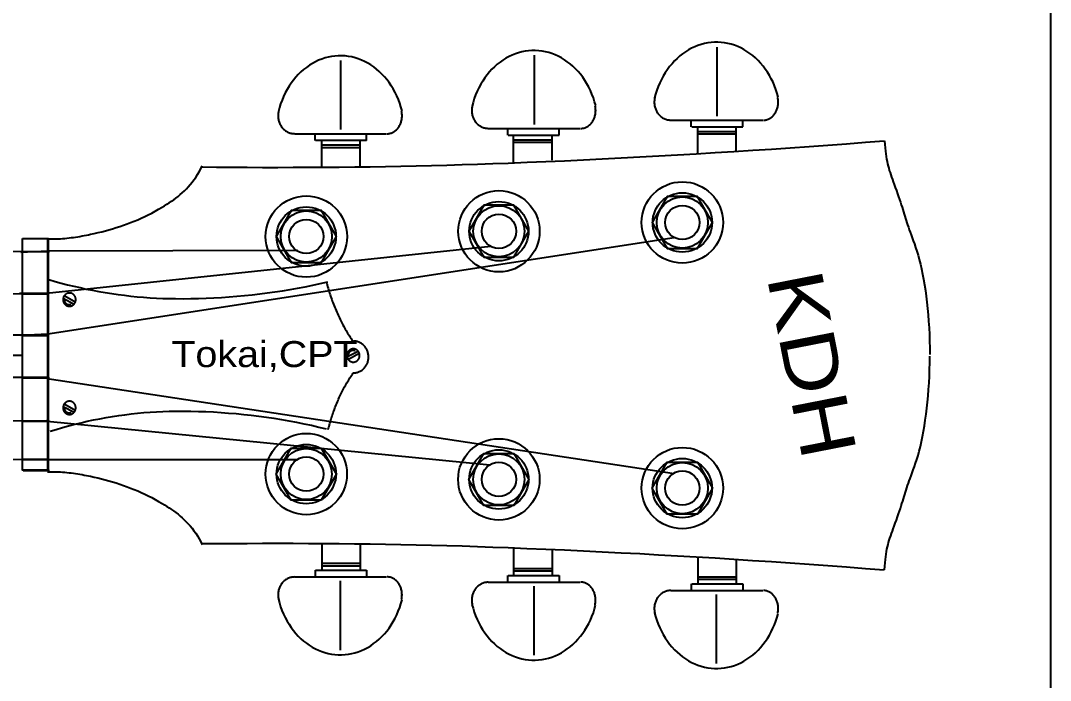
# Model space of a CAD drawing. Extents: x -330 to 789, y -284 to 512.
# Drawn here: x 598.7 to 789.1, y 212.2 to 334.3 of the extents above; entities that cross this region are included whole.
import ezdxf
from ezdxf.enums import TextEntityAlignment as Align

# ---------------------------------------------------------------- set-up
doc = ezdxf.new("R2010")
doc.units = 0
doc.layers.add('BORDER', color=7, linetype='CONTINUOUS')
doc.layers.add('NECK', color=7, linetype='CONTINUOUS')

# ---------------------------------------------------------------- blocks, each defined once
blk = doc.blocks.new('*E54')
at = {"layer": 'NECK', "color": 7, "linetype": 'CONTINUOUS'}
blk.add_lwpolyline([(933.915959, 282.367374), (934.307107, 282.350897), (934.700103, 282.342326), (935.094742, 282.341352), (935.490819, 282.347667), (935.888128, 282.360963), (936.286464, 282.380933), (936.685621, 282.407268), (937.085395, 282.439661), (937.48558, 282.477803), (937.88597, 282.521387), (938.28636, 282.570105), (938.686545, 282.623648), (939.08632, 282.681708), (939.485478, 282.743979), (939.883816, 282.810151), (940.281127, 282.879917), (940.677206, 282.952969), (941.071848, 283.028998), (941.464847, 283.107698), (941.855999, 283.188759), (942.53943, 283.337111), (943.220701, 283.494183), (943.899767, 283.660318), (944.576585, 283.83586), (945.25111, 284.021152), (945.923298, 284.216536), (946.593106, 284.422357), (947.260488, 284.638957), (947.925402, 284.866679), (948.587802, 285.105867), (949.247646, 285.356864), (949.904888, 285.620013), (950.559485, 285.895657), (951.211393, 286.18414), (951.860568, 286.485804), (952.506965, 286.800993), (953.15054, 287.13005), (953.791251, 287.473319), (954.429051, 287.831142), (955.063898, 288.203862), (955.506927, 288.472957), (955.943469, 288.745372), (956.373361, 289.022567), (956.796438, 289.306002), (957.212537, 289.597137), (957.621494, 289.897431), (958.023147, 290.208345), (958.417331, 290.531338), (958.803882, 290.86787), (959.182638, 291.2194), (959.553434, 291.58739), (959.916108, 291.973298), (960.270494, 292.378584), (960.616431, 292.804709), (960.953754, 293.253131), (961.2823, 293.725312), (961.601904, 294.22271), (961.912404, 294.746786), (962.213637, 295.298999), (962.505437, 295.880809)], dxfattribs=at)
blk = doc.blocks.new('*E55')
at = {"layer": 'NECK', "color": 7, "linetype": 'CONTINUOUS'}
blk.add_lwpolyline([(1088.625607, 300.462385), (1088.670329, 299.791167), (1088.721247, 299.170677), (1088.778644, 298.595678), (1088.842807, 298.060935), (1088.914019, 297.561212), (1088.992566, 297.091271), (1089.078732, 296.645878), (1089.172802, 296.219796), (1089.275061, 295.807788), (1089.385794, 295.404619), (1089.505286, 295.005053), (1089.633821, 294.603853), (1089.771684, 294.195784), (1089.91916, 293.775608), (1090.076535, 293.338091), (1090.244092, 292.877995), (1090.422116, 292.390086), (1090.610893, 291.869125), (1090.810707, 291.309879), (1091.021843, 290.707109), (1091.214234, 290.14642), (1091.391759, 289.619265), (1091.556255, 289.121729), (1091.70956, 288.649897), (1091.853511, 288.199853), (1091.989945, 287.767682), (1092.120701, 287.34947), (1092.247614, 286.9413), (1092.372523, 286.539259), (1092.497265, 286.13943), (1092.623677, 285.737899), (1092.753597, 285.33075), (1092.888862, 284.914069), (1093.03131, 284.48394), (1093.182777, 284.036448), (1093.345101, 283.567678), (1093.52012, 283.073714), (1093.709671, 282.550643), (1093.915591, 281.994548), (1094.139718, 281.401514), (1094.371217, 280.76157), (1094.598604, 280.065989), (1094.820993, 279.317315), (1095.037497, 278.518094), (1095.247227, 277.670869), (1095.449298, 276.778187), (1095.642821, 275.84259), (1095.826909, 274.866625), (1096.000675, 273.852836), (1096.163231, 272.803768), (1096.313691, 271.721965), (1096.451167, 270.609972), (1096.574772, 269.470335), (1096.683618, 268.305597), (1096.776818, 267.118303), (1096.853485, 265.910999), (1096.912732, 264.686228), (1096.953671, 263.446536), (1096.975414, 262.194468), (1096.977076, 260.932568)], dxfattribs=at)
blk = doc.blocks.new('*E56')
at = {"layer": 'NECK', "color": 7, "linetype": 'CONTINUOUS'}
blk.add_lwpolyline([(962.28113, 295.646418), (965.117291, 295.620565), (967.954391, 295.60036), (970.792313, 295.585953), (973.630942, 295.577491), (976.470162, 295.575122), (979.309857, 295.578995), (982.149911, 295.589257), (984.990209, 295.606057), (987.830634, 295.629542), (990.671071, 295.659861), (993.511405, 295.697162), (996.351518, 295.741592), (999.191296, 295.793301), (1002.030622, 295.852436), (1004.869381, 295.919145), (1007.707457, 295.993576), (1010.544733, 296.075878), (1013.381096, 296.166198), (1016.216427, 296.264685), (1019.050612, 296.371486), (1022.52889, 296.511247), (1026.006937, 296.657989), (1029.484734, 296.811712), (1032.962257, 296.972415), (1036.439486, 297.140096), (1039.9164, 297.314753), (1043.392976, 297.496386), (1046.869193, 297.684993), (1050.345031, 297.880573), (1053.820466, 298.083124), (1057.295479, 298.292646), (1060.770047, 298.509137), (1064.244149, 298.732596), (1067.717763, 298.963022), (1071.190869, 299.200412), (1074.663444, 299.444767), (1078.135467, 299.696084), (1081.606916, 299.954362), (1085.077771, 300.219601), (1088.54801, 300.491798)], dxfattribs=at)
blk = doc.blocks.new('*E57')
at = {"layer": 'NECK', "color": 7, "linetype": 'CONTINUOUS'}
blk.add_lwpolyline([(933.909889, 239.242873), (934.301037, 239.259353), (934.694033, 239.267928), (935.088672, 239.268904), (935.484749, 239.26259), (935.882058, 239.249295), (936.280394, 239.229326), (936.679551, 239.20299), (937.079325, 239.170597), (937.479509, 239.132455), (937.879899, 239.08887), (938.280289, 239.040151), (938.680475, 238.986607), (939.080249, 238.928545), (939.479408, 238.866274), (939.877745, 238.8001), (940.275056, 238.730333), (940.671136, 238.65728), (941.065778, 238.58125), (941.458777, 238.50255), (941.849929, 238.421488), (942.53336, 238.273136), (943.214631, 238.116064), (943.893697, 237.949928), (944.570515, 237.774387), (945.24504, 237.589095), (945.917228, 237.393711), (946.587035, 237.187891), (947.254418, 236.971292), (947.919331, 236.74357), (948.581732, 236.504383), (949.241575, 236.253387), (949.898817, 235.99024), (950.553414, 235.714597), (951.205322, 235.426116), (951.854497, 235.124454), (952.500894, 234.809267), (953.144469, 234.480212), (953.78518, 234.136947), (954.42298, 233.779127), (955.057827, 233.40641), (955.500859, 233.137316), (955.937403, 232.864901), (956.367295, 232.587705), (956.790373, 232.304269), (957.206473, 232.013134), (957.615431, 231.712838), (958.017084, 231.401923), (958.411267, 231.078928), (958.797819, 230.742394), (959.176574, 230.390862), (959.547369, 230.02287), (959.910042, 229.63696), (960.264428, 229.231671), (960.610364, 228.805545), (960.947686, 228.357121), (961.276231, 227.884939), (961.595835, 227.387539), (961.906335, 226.863462), (962.207567, 226.311249), (962.499367, 225.729438)], dxfattribs=at)
blk = doc.blocks.new('*E58')
at = {"layer": 'NECK', "color": 7, "linetype": 'CONTINUOUS'}
blk.add_lwpolyline([(1088.619536, 221.147888), (1088.664258, 221.819102), (1088.715176, 222.439589), (1088.772573, 223.014585), (1088.836735, 223.549326), (1088.907947, 224.049047), (1088.986494, 224.518986), (1089.072659, 224.964378), (1089.166729, 225.390459), (1089.268988, 225.802466), (1089.37972, 226.205634), (1089.49921, 226.605201), (1089.627744, 227.006401), (1089.765606, 227.414472), (1089.913081, 227.834648), (1090.070453, 228.272167), (1090.238008, 228.732265), (1090.41603, 229.220177), (1090.604804, 229.741141), (1090.804615, 230.300391), (1091.015747, 230.903164), (1091.208134, 231.463852), (1091.385655, 231.991005), (1091.55015, 232.48854), (1091.703454, 232.960371), (1091.847405, 233.410414), (1091.98384, 233.842583), (1092.114597, 234.260794), (1092.241512, 234.668961), (1092.366424, 235.071001), (1092.491169, 235.470828), (1092.617585, 235.872358), (1092.747508, 236.279505), (1092.882776, 236.696185), (1093.025227, 237.126313), (1093.176697, 237.573803), (1093.339025, 238.042572), (1093.514046, 238.536535), (1093.703599, 239.059606), (1093.90952, 239.6157), (1094.133647, 240.208734), (1094.365145, 240.848678), (1094.592533, 241.544259), (1094.814922, 242.292932), (1095.031426, 243.092154), (1095.241156, 243.939378), (1095.443227, 244.832061), (1095.636749, 245.767657), (1095.820837, 246.743622), (1095.994603, 247.757411), (1096.15716, 248.806479), (1096.30762, 249.888282), (1096.445096, 251.000275), (1096.568701, 252.139913), (1096.677547, 253.304651), (1096.770747, 254.491944), (1096.847414, 255.699249), (1096.906661, 256.924019), (1096.9476, 258.163711), (1096.969343, 259.415779), (1096.971005, 260.677679)], dxfattribs=at)
blk = doc.blocks.new('*E59')
at = {"layer": 'NECK', "color": 7, "linetype": 'CONTINUOUS'}
blk.add_lwpolyline([(962.275059, 225.963829), (965.11122, 225.989682), (967.94832, 226.009887), (970.786242, 226.024295), (973.624871, 226.032758), (976.464091, 226.035128), (979.303787, 226.031257), (982.143841, 226.020996), (984.984139, 226.004198), (987.824564, 225.980714), (990.665001, 225.950396), (993.505335, 225.913096), (996.345448, 225.868666), (999.185226, 225.816958), (1002.024552, 225.757823), (1004.863311, 225.691113), (1007.701387, 225.616681), (1010.538663, 225.534378), (1013.375026, 225.444055), (1016.210357, 225.345566), (1019.044542, 225.238761), (1022.522819, 225.098996), (1026.000867, 224.95225), (1029.478663, 224.798524), (1032.956186, 224.63782), (1036.433415, 224.470138), (1039.910328, 224.29548), (1043.386904, 224.113847), (1046.863121, 223.925241), (1050.338957, 223.729662), (1053.814392, 223.527111), (1057.289404, 223.31759), (1060.763971, 223.101101), (1064.238071, 222.877644), (1067.711684, 222.64722), (1071.184787, 222.409831), (1074.65736, 222.165478), (1078.129381, 221.914162), (1081.600827, 221.655884), (1085.071679, 221.390646), (1088.541914, 221.118449)], dxfattribs=at)
blk = doc.blocks.new('*E77')
at = {"layer": 'NECK', "color": 7, "linetype": 'CONTINUOUS'}
blk.add_lwpolyline([(934.128354, 274.822838), (935.273805, 274.490026), (936.423671, 274.173378), (937.577678, 273.872936), (938.735551, 273.588742), (939.897016, 273.320836), (941.0618, 273.06926), (942.229627, 272.834056), (943.400225, 272.615264), (944.573318, 272.412927), (945.748632, 272.227085), (946.925894, 272.05778), (948.104828, 271.905053), (949.285162, 271.768946), (950.466621, 271.6495), (951.64893, 271.546757), (952.831815, 271.460757), (954.015003, 271.391543), (955.198219, 271.339155), (956.381189, 271.303635), (957.563639, 271.285024), (958.976744, 271.281329), (960.390495, 271.294467), (961.80466, 271.324415), (963.21901, 271.371146), (964.633315, 271.434634), (966.047344, 271.514855), (967.460868, 271.611783), (968.873657, 271.725393), (970.28548, 271.855658), (971.696107, 272.002555), (973.105308, 272.166057), (974.512853, 272.346139), (975.918512, 272.542775), (977.322055, 272.755941), (978.723251, 272.98561), (980.121871, 273.231758), (981.517685, 273.494359), (982.910462, 273.773387), (984.299972, 274.068817), (985.685985, 274.380624)], dxfattribs=at)
blk = doc.blocks.new('*E78')
at = {"layer": 'NECK', "color": 7, "linetype": 'CONTINUOUS'}
blk.add_lwpolyline([(985.783064, 247.073566), (985.856099, 247.363343), (985.931642, 247.652524), (986.009682, 247.941075), (986.090207, 248.228964), (986.173207, 248.516156), (986.258668, 248.802618), (986.346581, 249.088314), (986.436933, 249.373213), (986.529713, 249.657279), (986.624909, 249.94048), (986.72251, 250.222781), (986.822505, 250.504148), (986.924881, 250.784548), (987.029628, 251.063947), (987.136733, 251.34231), (987.246186, 251.619605), (987.357975, 251.895798), (987.472088, 252.170854), (987.588514, 252.444739), (987.707241, 252.717421), (987.820457, 252.971159), (987.936043, 253.223848), (988.053983, 253.475455), (988.174257, 253.725946), (988.296847, 253.975289), (988.421734, 254.22345), (988.5489, 254.470396), (988.678328, 254.716093), (988.809997, 254.96051), (988.94389, 255.203611), (989.079989, 255.445366), (989.218275, 255.685739), (989.35873, 255.924698), (989.501335, 256.162209), (989.646071, 256.398241), (989.792922, 256.632758), (989.941867, 256.865729), (990.092889, 257.09712), (990.245969, 257.326898), (990.401089, 257.555029)], dxfattribs=at)
blk = doc.blocks.new('*E79')
at = {"layer": 'NECK', "color": 7, "linetype": 'CONTINUOUS'}
blk.add_lwpolyline([(934.370695, 246.749437), (935.504689, 247.100115), (936.643055, 247.433761), (937.785519, 247.750332), (938.931811, 248.049782), (940.08166, 248.332069), (941.234793, 248.59715), (942.390941, 248.84498), (943.54983, 249.075516), (944.71119, 249.288714), (945.874749, 249.484531), (947.040236, 249.662923), (948.20738, 249.823847), (949.375908, 249.967259), (950.54555, 250.093115), (951.716035, 250.201372), (952.88709, 250.291986), (954.058444, 250.364913), (955.229826, 250.420111), (956.400965, 250.457535), (957.571589, 250.477141), (958.970559, 250.481031), (960.370168, 250.467185), (961.770187, 250.435628), (963.170389, 250.386388), (964.570547, 250.319492), (965.970432, 250.234965), (967.369817, 250.132836), (968.768473, 250.013129), (970.166173, 249.875873), (971.56269, 249.721094), (972.957795, 249.548818), (974.35126, 249.359073), (975.742859, 249.151884), (977.132362, 248.927279), (978.519542, 248.685285), (979.904172, 248.425927), (981.286024, 248.149233), (982.664869, 247.855229), (984.04048, 247.543943), (985.41263, 247.2154)], dxfattribs=at)
blk = doc.blocks.new('*E80')
at = {"layer": 'NECK', "color": 7, "linetype": 'CONTINUOUS'}
blk.add_lwpolyline([(985.422867, 274.448467), (985.500445, 274.143877), (985.580687, 273.839912), (985.663582, 273.536608), (985.749116, 273.234001), (985.837278, 272.932127), (985.928055, 272.63102), (986.021436, 272.330717), (986.117407, 272.031252), (986.215957, 271.732662), (986.317073, 271.434982), (986.420744, 271.138247), (986.526957, 270.842494), (986.635699, 270.547757), (986.746959, 270.254071), (986.860725, 269.961474), (986.976983, 269.669999), (987.095722, 269.379684), (987.21693, 269.090562), (987.340595, 268.80267), (987.466703, 268.516043), (987.586956, 268.249331), (987.709728, 267.983722), (987.834999, 267.719251), (987.96275, 267.455953), (988.092962, 267.193862), (988.225613, 266.933014), (988.360686, 266.673443), (988.49816, 266.415184), (988.638016, 266.158273), (988.780234, 265.902743), (988.924795, 265.64863), (989.07168, 265.395969), (989.220867, 265.144793), (989.372339, 264.89514), (989.526075, 264.647042), (989.682056, 264.400535), (989.840263, 264.155654), (990.000675, 263.912434), (990.163273, 263.670909), (990.328038, 263.431115)], dxfattribs=at)

msp = doc.modelspace()

# ---------------------------------------------------------------- linework, layer by layer
at = {"layer": 'BORDER', "color": 7, "linetype": 'CONTINUOUS'}
msp.add_polyline3d([(-329.751279, 512.449514, -2), (789.082544, 512.449514, -2), (789.082544, -283.904317, -2), (-329.751279, -283.904317, -2), (-329.751279, 512.449514, -2), (-329.751279, 512.449514, -2)], close=True, dxfattribs=at)
at = {"layer": 'NECK', "color": 7, "linetype": 'CONTINUOUS'}
for p, q in [((727.391544, 329.397058, -2), (727.391544, 316.624998, -2)), ((693.638678, 327.865692, -2), (693.638678, 315.093607, -2)), ((657.842153, 326.887462, -2), (657.842153, 314.115377, -2)), ((685.171893, 314.317383, -2), (702.173891, 314.317383, -2)), ((688.753191, 313.096659, -2), (688.753191, 314.457007, -2)), ((698.275575, 313.096659, -2), (698.275575, 314.457007, -2)), ((718.924785, 315.848749, -2), (735.926783, 315.848749, -2)), ((722.70367, 314.635188, -2), (722.70367, 315.99551, -2)), ((722.802069, 314.659902, -2), (732.226028, 314.659902, -2)), ((723.885176, 309.670885, -2), (723.885176, 314.655101, -2)), ((731.014016, 310.065144, -2), (731.014016, 314.59498, -2)), ((732.226028, 314.635188, -2), (732.226028, 315.99551, -2)), ((649.375368, 313.339153, -2), (666.377366, 313.339153, -2)), ((653.152475, 312.118454, -2), (653.152475, 313.478777, -2)), ((662.674859, 312.118454, -2), (662.674859, 313.478777, -2)), ((688.851591, 313.121373, -2), (698.275575, 313.121373, -2)), ((689.826214, 307.896695, -2), (689.826214, 313.092798, -2)), ((689.869953, 312.265342, -2), (696.998793, 312.265342, -2)), ((696.998793, 308.488083, -2), (696.998793, 313.198488, -2)), ((723.885176, 313.803871, -2), (731.057755, 313.803871, -2)), ((723.885176, 313.35043, -2), (731.014016, 313.35043, -2)), ((653.250875, 312.143143, -2), (662.674859, 312.143143, -2)), ((654.388668, 311.287112, -2), (661.473769, 311.287112, -2)), ((654.388668, 310.833671, -2), (661.473769, 310.833671, -2)), ((654.389658, 307.305307, -2), (654.389658, 312.100547, -2)), ((661.478875, 307.305307, -2), (661.478875, 312.166435, -2)), ((689.82624, 311.811902, -2), (696.998793, 311.811902, -2)), ((603.726056, 291.464343, -2), (-61.736479, 298.998066, -2)), ((603.822094, 294.00861, -2), (603.822094, 251.168081, -2)), ((603.726056, 283.657907, -2), (-61.735968, 288.341904, -2)), ((606.550359, 282.94564, -2), (608.618782, 281.862838, -2)), ((606.86062, 283.378761, -2), (608.929043, 282.187678, -2)), ((603.726056, 276.088046, -2), (-61.739955, 277.801916, -2)), ((659.027876, 272.0751, -2), (661.0963, 273.158486, -2)), ((659.338137, 271.641751, -2), (661.406561, 272.833468, -2)), ((603.489481, 268.28161, -2), (-61.736366, 267.17348, -2)), ((603.627504, 268.102718, -2), (719.146958, 250.557973, -2)), ((606.550359, 262.931735, -2), (608.618782, 261.848933, -2)), ((606.86062, 263.364856, -2), (608.929043, 262.173774, -2)), ((603.489481, 260.238599, -2), (-61.730728, 256.53126, -2)), ((603.627504, 260.21744, -2), (685.437348, 252.135033, -2)), ((603.726056, 253.141864, -2), (-61.722504, 245.832923, -2)), ((603.824634, 253.12068, -2), (649.953548, 253.12068, -2)), ((654.383588, 237.442937, -2), (654.383588, 232.647696, -2)), ((661.472804, 237.442937, -2), (661.472804, 232.581834, -2)), ((689.820144, 236.851549, -2), (689.820144, 231.655445, -2)), ((696.992723, 236.26016, -2), (696.992723, 231.549756, -2)), ((723.879105, 235.077359, -2), (723.879105, 230.093142, -2)), ((731.007946, 234.6831, -2), (731.007946, 230.153264, -2)), ((653.146405, 232.629815, -2), (653.146405, 231.269467, -2)), ((653.244804, 232.6051, -2), (662.668788, 232.6051, -2)), ((654.382597, 233.914572, -2), (661.467699, 233.914572, -2)), ((654.382597, 233.461131, -2), (661.467699, 233.461131, -2)), ((662.668788, 232.629815, -2), (662.668788, 231.269467, -2)), ((689.820169, 232.936342, -2), (696.992723, 232.936342, -2)), ((689.863883, 232.482901, -2), (696.992723, 232.482901, -2)), ((649.369298, 231.409091, -2), (666.371296, 231.409091, -2)), ((657.836083, 217.860781, -2), (657.836083, 230.632867, -2)), ((685.165822, 230.430886, -2), (702.16782, 230.430886, -2)), ((688.747121, 231.651584, -2), (688.747121, 230.291237, -2)), ((688.84552, 231.62687, -2), (698.269505, 231.62687, -2)), ((698.269505, 231.651584, -2), (698.269505, 230.291237, -2)), ((723.879105, 231.397838, -2), (731.007946, 231.397838, -2)), ((723.879105, 230.944372, -2), (731.051659, 230.944372, -2)), ((693.632582, 216.882551, -2), (693.632582, 229.654636, -2)), ((718.918689, 228.899494, -2), (735.920687, 228.899494, -2)), ((722.697599, 230.113056, -2), (722.697599, 228.752733, -2)), ((722.795973, 230.088341, -2), (732.219957, 230.088341, -2)), ((732.219957, 230.113056, -2), (732.219957, 228.752733, -2)), ((727.385474, 215.351185, -2), (727.385474, 228.123245, -2))]:
    msp.add_line(p, q, dxfattribs=at)
at = {"layer": 'NECK', "color": 1, "linetype": 'CONTINUOUS'}
for p, q in [((599.046614, 293.975564, -2), (603.890953, 293.975564, -2)), ((599.189083, 291.553395, -2), (604.033422, 291.553395, -2)), ((599.046614, 283.717012, -2), (603.890928, 283.717012, -2)), ((599.046614, 276.023073, -2), (603.890928, 276.023073, -2)), ((599.134981, 272.32943, -2), (-24.752519, 272.32943, -2)), ((599.189083, 268.18669, -2), (604.033422, 268.18669, -2)), ((599.189083, 260.207788, -2), (604.033422, 260.207788, -2)), ((599.046614, 253.0838, -2), (603.890928, 253.0838, -2)), ((599.189083, 251.089087, -2), (604.033422, 251.089087, -2))]:
    msp.add_line(p, q, dxfattribs=at)
at = {"layer": 'NECK', "color": 7, "linetype": 'CONTINUOUS'}
for points in [[(738.774347, 320.112876, -2), (738.576058, 320.825232, -2), (738.347296, 321.524146, -2), (738.088684, 322.207716, -2), (737.800923, 322.874087, -2), (737.484796, 323.521447, -2), (737.141162, 324.148037, -2), (736.770954, 324.752156, -2), (736.375178, 325.332161, -2), (735.954909, 325.886476, -2), (735.51129, 326.413596, -2), (735.045526, 326.912089, -2), (734.558882, 327.380599, -2), (734.05268, 327.817854, -2), (733.528296, 328.222666, -2), (732.987155, 328.593935, -2), (732.430727, 328.930652, -2), (731.860524, 329.231903, -2), (731.278095, 329.496868, -2), (730.685023, 329.724828, -2), (730.082919, 329.915163, -2), (729.473419, 330.067357, -2), (728.858179, 330.180995, -2), (728.23887, 330.25577, -2), (727.617176, 330.291477, -2), (726.994786, 330.28802, -2), (726.373391, 330.245408, -2), (725.754678, 330.163758, -2), (725.14033, 330.04329, -2), (724.532015, 329.884332, -2), (723.931387, 329.687316, -2), (723.340076, 329.452778, -2), (722.759691, 329.181354, -2), (722.191807, 328.873782, -2), (721.637968, 328.530899, -2), (721.099679, 328.153634, -2), (720.578402, 327.743014, -2), (720.075553, 327.300155, -2), (719.592499, 326.826258, -2), (719.130553, 326.322613, -2), (718.690969, 325.790587, -2), (718.274941, 325.231627, -2), (717.883601, 324.64725, -2), (717.518012, 324.039045, -2), (717.179166, 323.408663, -2), (716.867985, 322.757819, -2), (716.585313, 322.08828, -2), (716.33192, 321.401866, -2), (716.108493, 320.700441, -2), (715.91564, 319.985912, -2)], [(669.22493, 317.60328, -2), (669.026641, 318.315636, -2), (668.797879, 319.01455, -2), (668.539267, 319.69812, -2), (668.251506, 320.364491, -2), (667.935379, 321.011851, -2), (667.591745, 321.638441, -2), (667.221537, 322.24256, -2), (666.825761, 322.822565, -2), (666.405492, 323.37688, -2), (665.961873, 323.904, -2), (665.496109, 324.402493, -2), (665.009465, 324.871003, -2), (664.503263, 325.308258, -2), (663.978879, 325.71307, -2), (663.437738, 326.084339, -2), (662.88131, 326.421056, -2), (662.311107, 326.722307, -2), (661.728678, 326.987272, -2), (661.135606, 327.215232, -2), (660.533502, 327.405567, -2), (659.924002, 327.557761, -2), (659.308762, 327.671399, -2), (658.689453, 327.746174, -2), (658.067759, 327.781881, -2), (657.445369, 327.778424, -2), (656.823974, 327.735812, -2), (656.205261, 327.654162, -2), (655.590913, 327.533694, -2), (654.982598, 327.374736, -2), (654.38197, 327.17772, -2), (653.790659, 326.943182, -2), (653.210274, 326.671758, -2), (652.64239, 326.364186, -2), (652.088551, 326.021303, -2), (651.550262, 325.644038, -2), (651.028985, 325.233418, -2), (650.526136, 324.790559, -2), (650.043082, 324.316662, -2), (649.581136, 323.813017, -2), (649.141552, 323.280991, -2), (648.725524, 322.722031, -2), (648.334184, 322.137654, -2), (647.968595, 321.529449, -2), (647.629749, 320.899067, -2), (647.318568, 320.248223, -2), (647.035896, 319.578684, -2), (646.782503, 318.89227, -2), (646.559076, 318.190845, -2), (646.366223, 317.476316, -2)], [(705.021455, 318.58151, -2), (704.823166, 319.293866, -2), (704.594404, 319.99278, -2), (704.335792, 320.67635, -2), (704.048031, 321.342721, -2), (703.731904, 321.990081, -2), (703.38827, 322.616671, -2), (703.018062, 323.22079, -2), (702.622286, 323.800795, -2), (702.202017, 324.35511, -2), (701.758398, 324.88223, -2), (701.292634, 325.380723, -2), (700.80599, 325.849233, -2), (700.299788, 326.286488, -2), (699.775404, 326.6913, -2), (699.234263, 327.062569, -2), (698.677835, 327.399286, -2), (698.107632, 327.700537, -2), (697.525203, 327.965502, -2), (696.932131, 328.193462, -2), (696.330027, 328.383797, -2), (695.720527, 328.535991, -2), (695.105287, 328.649629, -2), (694.485978, 328.724404, -2), (693.864284, 328.760111, -2), (693.241894, 328.756654, -2), (692.620499, 328.714042, -2), (692.001786, 328.632392, -2), (691.387438, 328.511924, -2), (690.779123, 328.352966, -2), (690.178495, 328.15595, -2), (689.587184, 327.921412, -2), (689.006799, 327.649988, -2), (688.438915, 327.342416, -2), (687.885076, 326.999533, -2), (687.346787, 326.622268, -2), (686.82551, 326.211648, -2), (686.322661, 325.768789, -2), (685.839607, 325.294892, -2), (685.377661, 324.791247, -2), (684.938077, 324.259221, -2), (684.522049, 323.700261, -2), (684.130709, 323.115884, -2), (683.76512, 322.507679, -2), (683.426274, 321.877297, -2), (683.115093, 321.226453, -2), (682.832421, 320.556914, -2), (682.579028, 319.8705, -2), (682.355601, 319.169075, -2), (682.162748, 318.454546, -2)], [(715.958627, 320.047038, -2), (715.921634, 319.878809, -2), (715.892792, 319.70871, -2), (715.872181, 319.537205, -2), (715.859857, 319.364763, -2), (715.855855, 319.191858, -2), (715.860184, 319.018962, -2), (715.872833, 318.846549, -2), (715.893768, 318.67509, -2), (715.922931, 318.505056, -2), (715.960243, 318.33691, -2), (716.005601, 318.171114, -2), (716.058881, 318.008121, -2), (716.119937, 317.848378, -2), (716.188602, 317.692322, -2), (716.264688, 317.54038, -2), (716.347987, 317.392968, -2), (716.438271, 317.250489, -2), (716.535293, 317.113334, -2), (716.638786, 316.981878, -2), (716.748469, 316.85648, -2), (716.86404, 316.737485, -2), (716.985184, 316.625217, -2), (717.111568, 316.519985, -2), (717.242846, 316.422075, -2), (717.37866, 316.331757, -2), (717.518638, 316.249277, -2), (717.662396, 316.174861, -2), (717.80954, 316.108714, -2), (717.959669, 316.051015, -2), (718.112371, 316.001923, -2), (718.267228, 315.961572, -2), (718.423816, 315.930073, -2), (718.581706, 315.907512, -2), (718.740467, 315.89395, -2), (718.899664, 315.889426, -2)], [(736.036993, 315.879926, -2), (736.180188, 315.88445, -2), (736.32299, 315.898012, -2), (736.465009, 315.920573, -2), (736.605857, 315.952072, -2), (736.745147, 315.992423, -2), (736.8825, 316.041515, -2), (737.017537, 316.099214, -2), (737.149891, 316.165361, -2), (737.279198, 316.239777, -2), (737.405105, 316.322257, -2), (737.527266, 316.412575, -2), (737.645349, 316.510485, -2), (737.759028, 316.615717, -2), (737.867994, 316.727985, -2), (737.971948, 316.84698, -2), (738.070605, 316.972378, -2), (738.163696, 317.103834, -2), (738.250965, 317.240989, -2), (738.332173, 317.383468, -2), (738.407099, 317.53088, -2), (738.475537, 317.682822, -2), (738.5373, 317.838878, -2), (738.592219, 317.998621, -2), (738.640143, 318.161614, -2), (738.680941, 318.32741, -2), (738.714502, 318.495555, -2), (738.740734, 318.66559, -2), (738.759564, 318.837049, -2), (738.770942, 319.009462, -2), (738.774836, 319.182358, -2), (738.771236, 319.355263, -2), (738.760151, 319.527705, -2), (738.741612, 319.69921, -2), (738.715669, 319.869309, -2), (738.682394, 320.037538, -2)], [(682.205735, 318.515672, -2), (682.168742, 318.347443, -2), (682.1399, 318.177344, -2), (682.119289, 318.005839, -2), (682.106965, 317.833397, -2), (682.102963, 317.660492, -2), (682.107292, 317.487596, -2), (682.119941, 317.315183, -2), (682.140876, 317.143724, -2), (682.170039, 316.97369, -2), (682.207351, 316.805544, -2), (682.252709, 316.639748, -2), (682.305989, 316.476755, -2), (682.367045, 316.317012, -2), (682.43571, 316.160956, -2), (682.511796, 316.009014, -2), (682.595095, 315.861602, -2), (682.685379, 315.719123, -2), (682.782401, 315.581968, -2), (682.885894, 315.450512, -2), (682.995577, 315.325114, -2), (683.111148, 315.206119, -2), (683.232292, 315.093851, -2), (683.358676, 314.988619, -2), (683.489954, 314.890709, -2), (683.625768, 314.800391, -2), (683.765746, 314.717911, -2), (683.909504, 314.643495, -2), (684.056648, 314.577348, -2), (684.206777, 314.519649, -2), (684.359479, 314.470557, -2), (684.514336, 314.430206, -2), (684.670924, 314.398707, -2), (684.828814, 314.376146, -2), (684.987575, 314.362584, -2), (685.146772, 314.35806, -2)], [(702.284102, 314.348535, -2), (702.427297, 314.353059, -2), (702.570099, 314.366621, -2), (702.712118, 314.389182, -2), (702.852966, 314.420681, -2), (702.992256, 314.461032, -2), (703.129609, 314.510124, -2), (703.264646, 314.567823, -2), (703.397, 314.63397, -2), (703.526307, 314.708386, -2), (703.652214, 314.790866, -2), (703.774375, 314.881184, -2), (703.892458, 314.979094, -2), (704.006137, 315.084326, -2), (704.115103, 315.196594, -2), (704.219057, 315.315589, -2), (704.317714, 315.440987, -2), (704.410805, 315.572443, -2), (704.498074, 315.709598, -2), (704.579282, 315.852077, -2), (704.654208, 315.999489, -2), (704.722646, 316.151431, -2), (704.784409, 316.307487, -2), (704.839328, 316.46723, -2), (704.887252, 316.630223, -2), (704.92805, 316.796019, -2), (704.961611, 316.964164, -2), (704.987843, 317.134199, -2), (705.006673, 317.305658, -2), (705.018051, 317.478071, -2), (705.021945, 317.650967, -2), (705.018345, 317.823872, -2), (705.00726, 317.996314, -2), (704.988721, 318.167819, -2), (704.962778, 318.337918, -2), (704.929503, 318.506147, -2)], [(646.409211, 317.537442, -2), (646.372218, 317.369213, -2), (646.343376, 317.199114, -2), (646.322765, 317.027609, -2), (646.310441, 316.855167, -2), (646.306439, 316.682262, -2), (646.310768, 316.509366, -2), (646.323417, 316.336953, -2), (646.344352, 316.165494, -2), (646.373515, 315.99546, -2), (646.410827, 315.827314, -2), (646.456185, 315.661518, -2), (646.509465, 315.498525, -2), (646.570521, 315.338782, -2), (646.639186, 315.182726, -2), (646.715272, 315.030784, -2), (646.798571, 314.883372, -2), (646.888855, 314.740893, -2), (646.985877, 314.603738, -2), (647.08937, 314.472282, -2), (647.199053, 314.346884, -2), (647.314624, 314.227889, -2), (647.435768, 314.115621, -2), (647.562152, 314.010389, -2), (647.69343, 313.912479, -2), (647.829244, 313.822161, -2), (647.969222, 313.739681, -2), (648.11298, 313.665265, -2), (648.260124, 313.599118, -2), (648.410253, 313.541419, -2), (648.562955, 313.492327, -2), (648.717812, 313.451976, -2), (648.8744, 313.420477, -2), (649.03229, 313.397916, -2), (649.191051, 313.384354, -2), (649.350248, 313.37983, -2)], [(666.487602, 313.370305, -2), (666.630797, 313.374829, -2), (666.773599, 313.388391, -2), (666.915618, 313.410952, -2), (667.056466, 313.442451, -2), (667.195756, 313.482802, -2), (667.333109, 313.531894, -2), (667.468146, 313.589593, -2), (667.6005, 313.65574, -2), (667.729807, 313.730156, -2), (667.855714, 313.812636, -2), (667.977875, 313.902954, -2), (668.095958, 314.000864, -2), (668.209637, 314.106096, -2), (668.318603, 314.218364, -2), (668.422557, 314.337359, -2), (668.521214, 314.462757, -2), (668.614305, 314.594213, -2), (668.701574, 314.731368, -2), (668.782782, 314.873847, -2), (668.857708, 315.021259, -2), (668.926146, 315.173201, -2), (668.987909, 315.329257, -2), (669.042828, 315.489, -2), (669.090752, 315.651993, -2), (669.13155, 315.817789, -2), (669.165111, 315.985934, -2), (669.191343, 316.155969, -2), (669.210173, 316.327428, -2), (669.221551, 316.499841, -2), (669.225445, 316.672737, -2), (669.221845, 316.845642, -2), (669.21076, 317.018084, -2), (669.192221, 317.189589, -2), (669.166278, 317.359688, -2), (669.133003, 317.527917, -2)], [(598.758324, 276.088046, -2), (603.726056, 276.324596, -2), (719.541217, 294.165455, -2)], [(598.521774, 283.894482, -2), (603.489481, 283.894482, -2), (685.634478, 292.588394, -2)], [(598.758324, 291.464343, -2), (603.726056, 291.700893, -2), (649.953548, 291.799877, -2)], [(606.762908, 282.621461, -2), (606.769472, 282.57145, -2), (606.778501, 282.521862, -2), (606.78997, 282.47283, -2), (606.803848, 282.424486, -2), (606.820099, 282.376959, -2), (606.838679, 282.330377, -2), (606.859538, 282.284864, -2), (606.88262, 282.240544, -2), (606.907863, 282.197534, -2), (606.9352, 282.155951, -2), (606.964556, 282.115906, -2), (606.995854, 282.077506, -2), (607.029009, 282.040854, -2), (607.063932, 282.006049, -2), (607.100529, 281.973184, -2), (607.138703, 281.942348, -2), (607.178351, 281.913622, -2), (607.219367, 281.887085, -2), (607.26164, 281.862807, -2), (607.305057, 281.840853, -2), (607.349501, 281.821283, -2), (607.394854, 281.804149, -2), (607.440994, 281.789496, -2), (607.487796, 281.777365, -2), (607.535135, 281.767788, -2), (607.582885, 281.76079, -2), (607.630917, 281.75639, -2), (607.679102, 281.7546, -2), (607.72731, 281.755425, -2), (607.775414, 281.758863, -2), (607.823282, 281.764904, -2), (607.870788, 281.773532, -2), (607.917803, 281.784724, -2), (607.964202, 281.79845, -2), (608.009859, 281.814674, -2), (608.054653, 281.833351, -2)], [(660.192441, 269.115903, -2), (660.337637, 269.118215, -2), (660.482525, 269.12838, -2), (660.626719, 269.146372, -2), (660.769833, 269.172142, -2), (660.911485, 269.205621, -2), (661.051297, 269.246719, -2), (661.188896, 269.295328, -2), (661.323914, 269.351318, -2), (661.455992, 269.414538, -2), (661.584776, 269.484821, -2), (661.709922, 269.561978, -2), (661.831097, 269.645804, -2), (661.947977, 269.736074, -2), (662.06025, 269.832548, -2), (662.167615, 269.934968, -2), (662.269788, 270.043061, -2), (662.366494, 270.156538, -2), (662.457475, 270.275096, -2), (662.542489, 270.398419, -2), (662.621309, 270.526177, -2), (662.693724, 270.65803, -2), (662.759541, 270.793625, -2), (662.818584, 270.9326, -2), (662.870696, 271.074584, -2), (662.915737, 271.219198, -2), (662.953587, 271.366057, -2), (662.984145, 271.514767, -2), (663.00733, 271.664933, -2), (663.023079, 271.816152, -2), (663.031351, 271.968022, -2), (663.032123, 272.120137, -2), (663.025394, 272.27209, -2), (663.011181, 272.423477, -2), (662.989523, 272.573892, -2), (662.960476, 272.722934, -2), (662.92412, 272.870206, -2), (662.88055, 273.015315, -2), (662.829883, 273.157872, -2), (662.772255, 273.297497, -2), (662.707819, 273.433817, -2), (662.636747, 273.566469, -2), (662.559229, 273.695099, -2), (662.475472, 273.819362, -2), (662.385699, 273.938927, -2), (662.290151, 274.053475, -2), (662.189082, 274.162701, -2), (662.082762, 274.266311, -2), (661.971476, 274.364031, -2), (661.855519, 274.455599, -2), (661.735202, 274.54077, -2), (661.610847, 274.619317, -2), (661.482784, 274.691031, -2), (661.351356, 274.75572, -2), (661.216913, 274.813211, -2), (661.079816, 274.86335, -2), (660.940429, 274.906005, -2), (660.799125, 274.94106, -2), (660.656281, 274.968423, -2), (660.512278, 274.98802, -2), (660.367502, 274.9998, -2), (660.222337, 275.00373, -2)], [(660.532171, 273.18799, -2), (660.487377, 273.206676, -2), (660.44172, 273.222908, -2), (660.395321, 273.236642, -2), (660.348306, 273.24784, -2), (660.3008, 273.256473, -2), (660.252932, 273.262517, -2), (660.204828, 273.265956, -2), (660.15662, 273.266782, -2), (660.108435, 273.264991, -2), (660.060403, 273.260589, -2), (660.012653, 273.253587, -2), (659.965314, 273.244004, -2), (659.918512, 273.231867, -2), (659.872372, 273.217207, -2), (659.827019, 273.200063, -2), (659.782575, 273.180483, -2), (659.739158, 273.158518, -2), (659.696885, 273.134227, -2), (659.655869, 273.107675, -2), (659.616221, 273.078935, -2), (659.578047, 273.048082, -2), (659.54145, 273.0152, -2), (659.506527, 272.980377, -2), (659.473372, 272.943706, -2), (659.442074, 272.905285, -2), (659.412718, 272.865219, -2), (659.385381, 272.823614, -2), (659.360138, 272.780581, -2), (659.337056, 272.736238, -2), (659.316197, 272.690701, -2), (659.297617, 272.644094, -2), (659.281366, 272.596542, -2), (659.267488, 272.548172, -2), (659.256019, 272.499114, -2), (659.24699, 272.4495, -2), (659.240426, 272.399463, -2)], [(606.762908, 262.607557, -2), (606.769472, 262.557546, -2), (606.778501, 262.507958, -2), (606.78997, 262.458926, -2), (606.803848, 262.410582, -2), (606.820099, 262.363055, -2), (606.838679, 262.316473, -2), (606.859538, 262.27096, -2), (606.88262, 262.22664, -2), (606.907863, 262.18363, -2), (606.9352, 262.142047, -2), (606.964556, 262.102002, -2), (606.995854, 262.063602, -2), (607.029009, 262.02695, -2), (607.063932, 261.992145, -2), (607.100529, 261.95928, -2), (607.138703, 261.928444, -2), (607.178351, 261.899718, -2), (607.219367, 261.873181, -2), (607.26164, 261.848903, -2), (607.305057, 261.826949, -2), (607.349501, 261.807379, -2), (607.394854, 261.790245, -2), (607.440994, 261.775592, -2), (607.487796, 261.763461, -2), (607.535135, 261.753884, -2), (607.582885, 261.746886, -2), (607.630917, 261.742486, -2), (607.679102, 261.740696, -2), (607.72731, 261.741521, -2), (607.775414, 261.744959, -2), (607.823282, 261.751, -2), (607.870788, 261.759628, -2), (607.917803, 261.77082, -2), (607.964202, 261.784546, -2), (608.009859, 261.80077, -2), (608.054653, 261.819447, -2)], [(649.344177, 231.368415, -2), (649.184981, 231.36389, -2), (649.02622, 231.350329, -2), (648.868329, 231.327767, -2), (648.711741, 231.296268, -2), (648.556884, 231.255918, -2), (648.404182, 231.206826, -2), (648.254053, 231.149127, -2), (648.106909, 231.082979, -2), (647.963151, 231.008563, -2), (647.823173, 230.926083, -2), (647.687359, 230.835765, -2), (647.556081, 230.737856, -2), (647.429697, 230.632623, -2), (647.308553, 230.520355, -2), (647.192982, 230.40136, -2), (647.0833, 230.275962, -2), (646.979806, 230.144506, -2), (646.882784, 230.007351, -2), (646.7925, 229.864872, -2), (646.709201, 229.71746, -2), (646.633115, 229.565518, -2), (646.56445, 229.409462, -2), (646.503394, 229.249719, -2), (646.450114, 229.086726, -2), (646.404756, 228.92093, -2), (646.367444, 228.752785, -2), (646.338281, 228.58275, -2), (646.317346, 228.411291, -2), (646.304697, 228.238878, -2), (646.300368, 228.065982, -2), (646.30437, 227.893077, -2), (646.316694, 227.720636, -2), (646.337305, 227.549131, -2), (646.366147, 227.379031, -2), (646.40314, 227.210803, -2)], [(669.126933, 227.220328, -2), (669.160208, 227.388556, -2), (669.186151, 227.558656, -2), (669.20469, 227.730161, -2), (669.215775, 227.902602, -2), (669.219375, 228.075507, -2), (669.215481, 228.248403, -2), (669.204103, 228.420816, -2), (669.185273, 228.592275, -2), (669.159041, 228.76231, -2), (669.12548, 228.930455, -2), (669.084682, 229.096251, -2), (669.036758, 229.259244, -2), (668.981839, 229.418987, -2), (668.920076, 229.575043, -2), (668.851638, 229.726985, -2), (668.776712, 229.874397, -2), (668.695504, 230.016876, -2), (668.608235, 230.154031, -2), (668.515144, 230.285487, -2), (668.416487, 230.410885, -2), (668.312533, 230.52988, -2), (668.203567, 230.642148, -2), (668.089888, 230.747381, -2), (667.971805, 230.84529, -2), (667.849643, 230.935608, -2), (667.723737, 231.018088, -2), (667.59443, 231.092504, -2), (667.462076, 231.158652, -2), (667.327038, 231.216351, -2), (667.189686, 231.265443, -2), (667.050396, 231.305793, -2), (666.909548, 231.337292, -2), (666.767529, 231.359854, -2), (666.624727, 231.373415, -2), (666.481532, 231.37794, -2)], [(685.140702, 230.39021, -2), (684.981506, 230.385685, -2), (684.822745, 230.372124, -2), (684.664854, 230.349562, -2), (684.508266, 230.318063, -2), (684.353409, 230.277713, -2), (684.200707, 230.228621, -2), (684.050578, 230.170922, -2), (683.903434, 230.104774, -2), (683.759676, 230.030358, -2), (683.619698, 229.947878, -2), (683.483884, 229.85756, -2), (683.352606, 229.759651, -2), (683.226222, 229.654418, -2), (683.105078, 229.54215, -2), (682.989507, 229.423155, -2), (682.879825, 229.297757, -2), (682.776331, 229.166301, -2), (682.679309, 229.029146, -2), (682.589025, 228.886667, -2), (682.505726, 228.739255, -2), (682.42964, 228.587313, -2), (682.360975, 228.431257, -2), (682.299919, 228.271514, -2), (682.246639, 228.108521, -2), (682.201281, 227.942725, -2), (682.163969, 227.77458, -2), (682.134806, 227.604545, -2), (682.113871, 227.433086, -2), (682.101222, 227.260673, -2), (682.096893, 227.087777, -2), (682.100895, 226.914872, -2), (682.113219, 226.742431, -2), (682.13383, 226.570926, -2), (682.162672, 226.400826, -2), (682.199665, 226.232598, -2)], [(704.923432, 226.242098, -2), (704.956707, 226.410326, -2), (704.98265, 226.580426, -2), (705.001189, 226.751931, -2), (705.012274, 226.924372, -2), (705.015874, 227.097277, -2), (705.01198, 227.270173, -2), (705.000602, 227.442586, -2), (704.981772, 227.614045, -2), (704.95554, 227.78408, -2), (704.921979, 227.952225, -2), (704.881181, 228.118021, -2), (704.833257, 228.281014, -2), (704.778338, 228.440757, -2), (704.716575, 228.596813, -2), (704.648137, 228.748755, -2), (704.573211, 228.896167, -2), (704.492003, 229.038646, -2), (704.404734, 229.175801, -2), (704.311643, 229.307257, -2), (704.212986, 229.432655, -2), (704.109032, 229.55165, -2), (704.000066, 229.663918, -2), (703.886387, 229.769151, -2), (703.768304, 229.86706, -2), (703.646142, 229.957378, -2), (703.520236, 230.039858, -2), (703.390929, 230.114274, -2), (703.258575, 230.180422, -2), (703.123537, 230.238121, -2), (702.986185, 230.287213, -2), (702.846895, 230.327563, -2), (702.706047, 230.359062, -2), (702.564028, 230.381624, -2), (702.421226, 230.395185, -2), (702.278031, 230.39971, -2)], [(718.893568, 228.858819, -2), (718.734372, 228.854294, -2), (718.575611, 228.840733, -2), (718.41772, 228.818171, -2), (718.261132, 228.786672, -2), (718.106275, 228.746322, -2), (717.953573, 228.69723, -2), (717.803444, 228.639531, -2), (717.6563, 228.573383, -2), (717.512542, 228.498967, -2), (717.372564, 228.416487, -2), (717.23675, 228.326169, -2), (717.105472, 228.22826, -2), (716.979088, 228.123027, -2), (716.857944, 228.010759, -2), (716.742373, 227.891764, -2), (716.632691, 227.766366, -2), (716.529197, 227.63491, -2), (716.432175, 227.497755, -2), (716.341891, 227.355276, -2), (716.258592, 227.207864, -2), (716.182506, 227.055922, -2), (716.113841, 226.899866, -2), (716.052785, 226.740123, -2), (715.999505, 226.57713, -2), (715.954147, 226.411334, -2), (715.916835, 226.243189, -2), (715.887672, 226.073154, -2), (715.866737, 225.901695, -2), (715.854088, 225.729282, -2), (715.849759, 225.556386, -2), (715.853761, 225.383481, -2), (715.866085, 225.21104, -2), (715.886696, 225.039535, -2), (715.915538, 224.869435, -2), (715.952531, 224.701207, -2)], [(738.676324, 224.710732, -2), (738.709599, 224.87896, -2), (738.735542, 225.04906, -2), (738.754081, 225.220565, -2), (738.765166, 225.393006, -2), (738.768766, 225.565911, -2), (738.764872, 225.738807, -2), (738.753494, 225.91122, -2), (738.734664, 226.082679, -2), (738.708432, 226.252714, -2), (738.674871, 226.420859, -2), (738.634073, 226.586655, -2), (738.586149, 226.749648, -2), (738.53123, 226.909391, -2), (738.469467, 227.065447, -2), (738.401029, 227.217389, -2), (738.326103, 227.364801, -2), (738.244895, 227.50728, -2), (738.157626, 227.644435, -2), (738.064535, 227.775891, -2), (737.965878, 227.901289, -2), (737.861924, 228.020284, -2), (737.752958, 228.132552, -2), (737.639279, 228.237785, -2), (737.521196, 228.335694, -2), (737.399034, 228.426012, -2), (737.273128, 228.508492, -2), (737.143821, 228.582908, -2), (737.011467, 228.649056, -2), (736.876429, 228.706755, -2), (736.739077, 228.755847, -2), (736.599787, 228.796197, -2), (736.458939, 228.827696, -2), (736.31692, 228.850258, -2), (736.174118, 228.863819, -2), (736.030923, 228.868344, -2)], [(646.360153, 227.271928, -2), (646.553006, 226.557399, -2), (646.776433, 225.855974, -2), (647.029826, 225.16956, -2), (647.312498, 224.500021, -2), (647.623679, 223.849177, -2), (647.962525, 223.218796, -2), (648.328114, 222.61059, -2), (648.719454, 222.026214, -2), (649.135482, 221.467253, -2), (649.575066, 220.935227, -2), (650.037012, 220.431582, -2), (650.520066, 219.957686, -2), (651.022915, 219.514826, -2), (651.544192, 219.104206, -2), (652.082481, 218.726942, -2), (652.63632, 218.384058, -2), (653.204204, 218.076486, -2), (653.784589, 217.805062, -2), (654.3759, 217.570524, -2), (654.976528, 217.373508, -2), (655.584843, 217.214551, -2), (656.199191, 217.094083, -2), (656.817904, 217.012432, -2), (657.439299, 216.96982, -2), (658.061689, 216.966363, -2), (658.683383, 217.002071, -2), (659.302692, 217.076845, -2), (659.917932, 217.190483, -2), (660.527432, 217.342677, -2), (661.129536, 217.533012, -2), (661.722608, 217.760972, -2), (662.305037, 218.025938, -2), (662.87524, 218.327188, -2), (663.431668, 218.663905, -2), (663.972809, 219.035174, -2), (664.497193, 219.439986, -2), (665.003395, 219.877241, -2), (665.490039, 220.345751, -2), (665.955803, 220.844244, -2), (666.399422, 221.371364, -2), (666.819691, 221.92568, -2), (667.215467, 222.505685, -2), (667.585675, 223.109803, -2), (667.929309, 223.736394, -2), (668.245436, 224.383753, -2), (668.533197, 225.050124, -2), (668.791809, 225.733695, -2), (669.020571, 226.432608, -2), (669.21886, 227.144965, -2)], [(682.156677, 226.293723, -2), (682.34953, 225.579194, -2), (682.572957, 224.877769, -2), (682.82635, 224.191355, -2), (683.109022, 223.521816, -2), (683.420203, 222.870972, -2), (683.759049, 222.240591, -2), (684.124638, 221.632385, -2), (684.515978, 221.048009, -2), (684.932006, 220.489048, -2), (685.37159, 219.957022, -2), (685.833536, 219.453377, -2), (686.31659, 218.979481, -2), (686.819439, 218.536621, -2), (687.340716, 218.126001, -2), (687.879005, 217.748737, -2), (688.432844, 217.405853, -2), (689.000728, 217.098281, -2), (689.581113, 216.826857, -2), (690.172424, 216.592319, -2), (690.773052, 216.395303, -2), (691.381367, 216.236346, -2), (691.995715, 216.115878, -2), (692.614428, 216.034227, -2), (693.235823, 215.991615, -2), (693.858213, 215.988158, -2), (694.479907, 216.023866, -2), (695.099216, 216.09864, -2), (695.714456, 216.212278, -2), (696.323956, 216.364472, -2), (696.92606, 216.554807, -2), (697.519132, 216.782767, -2), (698.101561, 217.047733, -2), (698.671764, 217.348983, -2), (699.228192, 217.6857, -2), (699.769333, 218.056969, -2), (700.293717, 218.461781, -2), (700.799919, 218.899036, -2), (701.286563, 219.367546, -2), (701.752327, 219.866039, -2), (702.195946, 220.393159, -2), (702.616215, 220.947475, -2), (703.011991, 221.52748, -2), (703.382199, 222.131598, -2), (703.725833, 222.758189, -2), (704.04196, 223.405548, -2), (704.329721, 224.071919, -2), (704.588333, 224.75549, -2), (704.817095, 225.454403, -2), (705.015384, 226.16676, -2)], [(715.909569, 224.762332, -2), (716.102422, 224.047803, -2), (716.325849, 223.346378, -2), (716.579242, 222.659964, -2), (716.861914, 221.990425, -2), (717.173095, 221.339581, -2), (717.511941, 220.7092, -2), (717.87753, 220.100994, -2), (718.26887, 219.516618, -2), (718.684898, 218.957657, -2), (719.124482, 218.425631, -2), (719.586428, 217.921986, -2), (720.069482, 217.44809, -2), (720.572331, 217.00523, -2), (721.093608, 216.59461, -2), (721.631897, 216.217346, -2), (722.185736, 215.874462, -2), (722.75362, 215.56689, -2), (723.334005, 215.295466, -2), (723.925316, 215.060928, -2), (724.525944, 214.863912, -2), (725.134259, 214.704955, -2), (725.748607, 214.584487, -2), (726.36732, 214.502836, -2), (726.988715, 214.460224, -2), (727.611105, 214.456767, -2), (728.232799, 214.492475, -2), (728.852108, 214.567249, -2), (729.467348, 214.680887, -2), (730.076848, 214.833081, -2), (730.678952, 215.023416, -2), (731.272024, 215.251376, -2), (731.854453, 215.516342, -2), (732.424656, 215.817592, -2), (732.981084, 216.154309, -2), (733.522225, 216.525578, -2), (734.046609, 216.93039, -2), (734.552811, 217.367645, -2), (735.039455, 217.836155, -2), (735.505219, 218.334648, -2), (735.948838, 218.861768, -2), (736.369107, 219.416084, -2), (736.764883, 219.996089, -2), (737.135091, 220.600207, -2), (737.478725, 221.226798, -2), (737.794852, 221.874157, -2), (738.082613, 222.540528, -2), (738.341225, 223.224099, -2), (738.569987, 223.923012, -2), (738.768276, 224.635369, -2)]]:
    msp.add_polyline3d(points, dxfattribs=at)
for points in [[(726.606735, 296.94391, -2), (723.825435, 301.761249, -2), (718.262835, 301.761249, -2), (715.481535, 296.94391, -2), (718.262835, 292.126546, -2), (723.825435, 292.126546, -2), (726.606735, 296.94391, -2), (726.606735, 296.94391, -2)], [(657.089831, 294.35057, -2), (654.308531, 299.167934, -2), (648.745931, 299.167934, -2), (645.964631, 294.35057, -2), (648.745931, 289.533231, -2), (654.308531, 289.533231, -2), (657.089831, 294.35057, -2), (657.089831, 294.35057, -2)], [(692.690547, 295.3288, -2), (689.909247, 300.146164, -2), (684.346647, 300.146164, -2), (681.565347, 295.3288, -2), (684.346647, 290.511462, -2), (689.909247, 290.511462, -2), (692.690547, 295.3288, -2), (692.690547, 295.3288, -2)], [(599.033635, 293.984683, -2), (603.713204, 293.984683, -2), (603.713204, 251.106765, -2), (599.033635, 251.106765, -2), (599.033635, 293.984683, -2), (599.033635, 293.984683, -2)], [(608.909783, 282.674952, -2), (608.90818, 282.739066, -2), (608.903374, 282.803005, -2), (608.895378, 282.866593, -2), (608.884214, 282.929655, -2), (608.869914, 282.992019, -2), (608.852516, 283.053514, -2), (608.832068, 283.113972, -2), (608.808626, 283.173226, -2), (608.782253, 283.231114, -2), (608.753024, 283.287479, -2), (608.721017, 283.342164, -2), (608.68632, 283.39502, -2), (608.649029, 283.445903, -2), (608.609245, 283.494672, -2), (608.567078, 283.541195, -2), (608.522643, 283.585344, -2), (608.476063, 283.626997, -2), (608.427464, 283.666041, -2), (608.37698, 283.702368, -2), (608.324749, 283.735879, -2), (608.270915, 283.766482, -2), (608.215624, 283.794094, -2), (608.15903, 283.818637, -2), (608.101286, 283.840047, -2), (608.042551, 283.858262, -2), (607.982985, 283.873235, -2), (607.922754, 283.884923, -2), (607.86202, 283.893294, -2), (607.800951, 283.898326, -2), (607.739714, 283.900005, -2), (607.678478, 283.898326, -2), (607.617409, 283.893294, -2), (607.556675, 283.884923, -2), (607.496443, 283.873235, -2), (607.436878, 283.858262, -2), (607.378143, 283.840047, -2), (607.320399, 283.818637, -2), (607.263805, 283.794094, -2), (607.208514, 283.766482, -2), (607.15468, 283.735879, -2), (607.102449, 283.702368, -2), (607.051965, 283.666041, -2), (607.003366, 283.626997, -2), (606.956786, 283.585344, -2), (606.912351, 283.541195, -2), (606.870184, 283.494672, -2), (606.8304, 283.445903, -2), (606.793109, 283.39502, -2), (606.758412, 283.342164, -2), (606.726405, 283.287479, -2), (606.697175, 283.231114, -2), (606.670803, 283.173226, -2), (606.647361, 283.113972, -2), (606.626913, 283.053514, -2), (606.609515, 282.992019, -2), (606.595214, 282.929655, -2), (606.584051, 282.866593, -2), (606.576055, 282.803005, -2), (606.571249, 282.739066, -2), (606.569646, 282.674952, -2), (606.571249, 282.610838, -2), (606.576055, 282.546899, -2), (606.584051, 282.483312, -2), (606.595214, 282.420249, -2), (606.609515, 282.357885, -2), (606.626913, 282.29639, -2), (606.647361, 282.235932, -2), (606.670803, 282.176678, -2), (606.697175, 282.11879, -2), (606.726405, 282.062426, -2), (606.758412, 282.00774, -2), (606.793109, 281.954884, -2), (606.8304, 281.904001, -2), (606.870184, 281.855232, -2), (606.912351, 281.808709, -2), (606.956786, 281.76456, -2), (607.003366, 281.722907, -2), (607.051965, 281.683863, -2), (607.102449, 281.647536, -2), (607.15468, 281.614025, -2), (607.208514, 281.583422, -2), (607.263805, 281.555811, -2), (607.320399, 281.531267, -2), (607.378143, 281.509858, -2), (607.436878, 281.491642, -2), (607.496443, 281.47667, -2), (607.556675, 281.464982, -2), (607.617409, 281.45661, -2), (607.678478, 281.451578, -2), (607.739714, 281.449899, -2), (607.800951, 281.451578, -2), (607.86202, 281.45661, -2), (607.922754, 281.464982, -2), (607.982985, 281.47667, -2), (608.042551, 281.491642, -2), (608.101286, 281.509858, -2), (608.15903, 281.531267, -2), (608.215624, 281.555811, -2), (608.270915, 281.583422, -2), (608.324749, 281.614025, -2), (608.37698, 281.647536, -2), (608.427464, 281.683863, -2), (608.476063, 281.722907, -2), (608.522643, 281.76456, -2), (608.567078, 281.808709, -2), (608.609245, 281.855232, -2), (608.649029, 281.904001, -2), (608.68632, 281.954884, -2), (608.721017, 282.00774, -2), (608.753024, 282.062426, -2), (608.782253, 282.11879, -2), (608.808626, 282.176678, -2), (608.832068, 282.235932, -2), (608.852516, 282.29639, -2), (608.869914, 282.357885, -2), (608.884214, 282.420249, -2), (608.895378, 282.483312, -2), (608.903374, 282.546899, -2), (608.90818, 282.610838, -2), (608.909783, 282.674952, -2), (608.909783, 282.674952, -2)], [(661.387275, 272.34594, -2), (661.385672, 272.410088, -2), (661.380866, 272.474061, -2), (661.37287, 272.537682, -2), (661.361707, 272.600777, -2), (661.347406, 272.663175, -2), (661.330008, 272.724702, -2), (661.30956, 272.785192, -2), (661.286118, 272.844477, -2), (661.259745, 272.902396, -2), (661.230516, 272.95879, -2), (661.198509, 273.013504, -2), (661.163812, 273.066388, -2), (661.126521, 273.117298, -2), (661.086737, 273.166093, -2), (661.04457, 273.212641, -2), (661.000135, 273.256812, -2), (660.953555, 273.298488, -2), (660.904956, 273.337552, -2), (660.854472, 273.373898, -2), (660.802241, 273.407427, -2), (660.748407, 273.438047, -2), (660.693116, 273.465673, -2), (660.636522, 273.490229, -2), (660.578778, 273.51165, -2), (660.520043, 273.529875, -2), (660.460477, 273.544855, -2), (660.400246, 273.556549, -2), (660.339512, 273.564925, -2), (660.278443, 273.56996, -2), (660.217206, 273.57164, -2), (660.15597, 273.56996, -2), (660.094901, 273.564925, -2), (660.034167, 273.556549, -2), (659.973935, 273.544855, -2), (659.91437, 273.529875, -2), (659.855635, 273.51165, -2), (659.797891, 273.490229, -2), (659.741297, 273.465673, -2), (659.686006, 273.438047, -2), (659.632172, 273.407427, -2), (659.579941, 273.373898, -2), (659.529457, 273.337552, -2), (659.480858, 273.298488, -2), (659.434278, 273.256812, -2), (659.389843, 273.212641, -2), (659.347676, 273.166093, -2), (659.307892, 273.117298, -2), (659.270601, 273.066388, -2), (659.235904, 273.013504, -2), (659.203897, 272.95879, -2), (659.174667, 272.902396, -2), (659.148295, 272.844477, -2), (659.124853, 272.785192, -2), (659.104405, 272.724702, -2), (659.087007, 272.663175, -2), (659.072706, 272.600777, -2), (659.061543, 272.537682, -2), (659.053547, 272.474061, -2), (659.048741, 272.410088, -2), (659.047138, 272.34594, -2), (659.048741, 272.281792, -2), (659.053547, 272.21782, -2), (659.061543, 272.154198, -2), (659.072706, 272.091103, -2), (659.087007, 272.028706, -2), (659.104405, 271.967178, -2), (659.124853, 271.906689, -2), (659.148295, 271.847403, -2), (659.174667, 271.789484, -2), (659.203897, 271.73309, -2), (659.235904, 271.678376, -2), (659.270601, 271.625492, -2), (659.307892, 271.574582, -2), (659.347676, 271.525787, -2), (659.389843, 271.47924, -2), (659.434278, 271.435068, -2), (659.480858, 271.393393, -2), (659.529457, 271.354328, -2), (659.579941, 271.317982, -2), (659.632172, 271.284453, -2), (659.686006, 271.253834, -2), (659.741297, 271.226208, -2), (659.797891, 271.201651, -2), (659.855635, 271.18023, -2), (659.91437, 271.162005, -2), (659.973935, 271.147025, -2), (660.034167, 271.135331, -2), (660.094901, 271.126955, -2), (660.15597, 271.12192, -2), (660.217206, 271.12024, -2), (660.278443, 271.12192, -2), (660.339512, 271.126955, -2), (660.400246, 271.135331, -2), (660.460477, 271.147025, -2), (660.520043, 271.162005, -2), (660.578778, 271.18023, -2), (660.636522, 271.201651, -2), (660.693116, 271.226208, -2), (660.748407, 271.253834, -2), (660.802241, 271.284453, -2), (660.854472, 271.317982, -2), (660.904956, 271.354328, -2), (660.953555, 271.393393, -2), (661.000135, 271.435068, -2), (661.04457, 271.47924, -2), (661.086737, 271.525787, -2), (661.126521, 271.574582, -2), (661.163812, 271.625492, -2), (661.198509, 271.678376, -2), (661.230516, 271.73309, -2), (661.259745, 271.789484, -2), (661.286118, 271.847403, -2), (661.30956, 271.906689, -2), (661.330008, 271.967178, -2), (661.347406, 272.028706, -2), (661.361707, 272.091103, -2), (661.37287, 272.154198, -2), (661.380866, 272.21782, -2), (661.385672, 272.281792, -2), (661.387275, 272.34594, -2), (661.387275, 272.34594, -2)], [(608.909783, 262.661022, -2), (608.90818, 262.725136, -2), (608.903374, 262.789075, -2), (608.895378, 262.852663, -2), (608.884214, 262.915725, -2), (608.869914, 262.978089, -2), (608.852516, 263.039584, -2), (608.832068, 263.100042, -2), (608.808626, 263.159296, -2), (608.782253, 263.217184, -2), (608.753024, 263.273549, -2), (608.721017, 263.328234, -2), (608.68632, 263.38109, -2), (608.649029, 263.431973, -2), (608.609245, 263.480742, -2), (608.567078, 263.527265, -2), (608.522643, 263.571414, -2), (608.476063, 263.613067, -2), (608.427464, 263.652111, -2), (608.37698, 263.688438, -2), (608.324749, 263.721949, -2), (608.270915, 263.752552, -2), (608.215624, 263.780164, -2), (608.15903, 263.804707, -2), (608.101286, 263.826117, -2), (608.042551, 263.844332, -2), (607.982985, 263.859305, -2), (607.922754, 263.870993, -2), (607.86202, 263.879364, -2), (607.800951, 263.884396, -2), (607.739714, 263.886075, -2), (607.678478, 263.884396, -2), (607.617409, 263.879364, -2), (607.556675, 263.870993, -2), (607.496443, 263.859305, -2), (607.436878, 263.844332, -2), (607.378143, 263.826117, -2), (607.320399, 263.804707, -2), (607.263805, 263.780164, -2), (607.208514, 263.752552, -2), (607.15468, 263.721949, -2), (607.102449, 263.688438, -2), (607.051965, 263.652111, -2), (607.003366, 263.613067, -2), (606.956786, 263.571414, -2), (606.912351, 263.527265, -2), (606.870184, 263.480742, -2), (606.8304, 263.431973, -2), (606.793109, 263.38109, -2), (606.758412, 263.328234, -2), (606.726405, 263.273549, -2), (606.697175, 263.217184, -2), (606.670803, 263.159296, -2), (606.647361, 263.100042, -2), (606.626913, 263.039584, -2), (606.609515, 262.978089, -2), (606.595214, 262.915725, -2), (606.584051, 262.852663, -2), (606.576055, 262.789075, -2), (606.571249, 262.725136, -2), (606.569646, 262.661022, -2), (606.571249, 262.596908, -2), (606.576055, 262.532969, -2), (606.584051, 262.469382, -2), (606.595214, 262.406319, -2), (606.609515, 262.343955, -2), (606.626913, 262.28246, -2), (606.647361, 262.222002, -2), (606.670803, 262.162748, -2), (606.697175, 262.10486, -2), (606.726405, 262.048496, -2), (606.758412, 261.99381, -2), (606.793109, 261.940954, -2), (606.8304, 261.890071, -2), (606.870184, 261.841302, -2), (606.912351, 261.794779, -2), (606.956786, 261.75063, -2), (607.003366, 261.708977, -2), (607.051965, 261.669933, -2), (607.102449, 261.633606, -2), (607.15468, 261.600095, -2), (607.208514, 261.569492, -2), (607.263805, 261.541881, -2), (607.320399, 261.517337, -2), (607.378143, 261.495928, -2), (607.436878, 261.477712, -2), (607.496443, 261.46274, -2), (607.556675, 261.451052, -2), (607.617409, 261.44268, -2), (607.678478, 261.437648, -2), (607.739714, 261.435969, -2), (607.800951, 261.437648, -2), (607.86202, 261.44268, -2), (607.922754, 261.451052, -2), (607.982985, 261.46274, -2), (608.042551, 261.477712, -2), (608.101286, 261.495928, -2), (608.15903, 261.517337, -2), (608.215624, 261.541881, -2), (608.270915, 261.569492, -2), (608.324749, 261.600095, -2), (608.37698, 261.633606, -2), (608.427464, 261.669933, -2), (608.476063, 261.708977, -2), (608.522643, 261.75063, -2), (608.567078, 261.794779, -2), (608.609245, 261.841302, -2), (608.649029, 261.890071, -2), (608.68632, 261.940954, -2), (608.721017, 261.99381, -2), (608.753024, 262.048496, -2), (608.782253, 262.10486, -2), (608.808626, 262.162748, -2), (608.832068, 262.222002, -2), (608.852516, 262.28246, -2), (608.869914, 262.343955, -2), (608.884214, 262.406319, -2), (608.895378, 262.469382, -2), (608.903374, 262.532969, -2), (608.90818, 262.596908, -2), (608.909783, 262.661022, -2), (608.909783, 262.661022, -2)], [(657.08376, 250.397673, -2), (654.30246, 245.580309, -2), (648.73986, 245.580309, -2), (645.95856, 250.397673, -2), (648.73986, 255.215012, -2), (654.30246, 255.215012, -2), (657.08376, 250.397673, -2), (657.08376, 250.397673, -2)], [(692.684476, 249.419443, -2), (689.903176, 244.602079, -2), (684.340576, 244.602079, -2), (681.559276, 249.419443, -2), (684.340576, 254.236782, -2), (689.903176, 254.236782, -2), (692.684476, 249.419443, -2), (692.684476, 249.419443, -2)], [(726.600665, 247.804333, -2), (723.819365, 242.986995, -2), (718.256765, 242.986995, -2), (715.475465, 247.804333, -2), (718.256765, 252.621697, -2), (723.819365, 252.621697, -2), (726.600665, 247.804333, -2), (726.600665, 247.804333, -2)]]:
    msp.add_polyline3d(points, close=True, dxfattribs=at)
for centre, radius in [((687.127947, 295.3288, -2), 7.522134), ((721.044135, 296.94391, -2), 7.522134), ((651.527231, 294.35057, -2), 7.522134), ((687.127947, 295.3288, -2), 5.484901), ((721.044135, 296.94391, -2), 5.484901), ((721.044135, 296.94391, -2), 4.725213), ((651.527231, 294.35057, -2), 5.484901), ((651.527231, 294.35057, -2), 4.725213), ((687.127947, 295.3288, -2), 4.725213), ((721.044135, 296.94391, -2), 3.173146), ((651.527231, 294.35057, -2), 3.173146), ((687.127947, 295.3288, -2), 3.173146), ((651.52116, 250.397673, -2), 7.522134), ((651.52116, 250.397673, -2), 5.484901), ((651.52116, 250.397673, -2), 4.725213), ((687.121876, 249.419443, -2), 7.522134), ((721.038065, 247.804333, -2), 7.522134), ((651.52116, 250.397673, -2), 3.173146), ((687.121876, 249.419443, -2), 5.484901), ((687.121876, 249.419443, -2), 4.725213), ((721.038065, 247.804333, -2), 5.484901), ((687.121876, 249.419443, -2), 3.173146), ((721.038065, 247.804333, -2), 4.725213), ((721.038065, 247.804333, -2), 3.173146)]:
    msp.add_circle(centre, radius, dxfattribs=at)

# ---------------------------------------------------------------- block references
for name in ['*E56', '*E55', '*E54', '*E77', '*E80', '*E58', '*E78', '*E79', '*E57', '*E59']:
    msp.add_blockref(name, (-330.200266, 11.568998, -2), dxfattribs=at)

# ---------------------------------------------------------------- texts
at = {"layer": 'NECK', "color": 7}
msp.add_text('KDH', height=10.159999, rotation=-78.915988, dxfattribs=at).set_placement((736.656582, 286.811089, -2), (743.352547, 252.630989, -2), align=Align.FIT)
msp.add_text('Tokai,CPT', height=4.817654, dxfattribs=at).set_placement((626.574368, 270.193343, -2), (661.021585, 270.193343, -2), align=Align.FIT)

doc.saveas('drawing.dxf')
